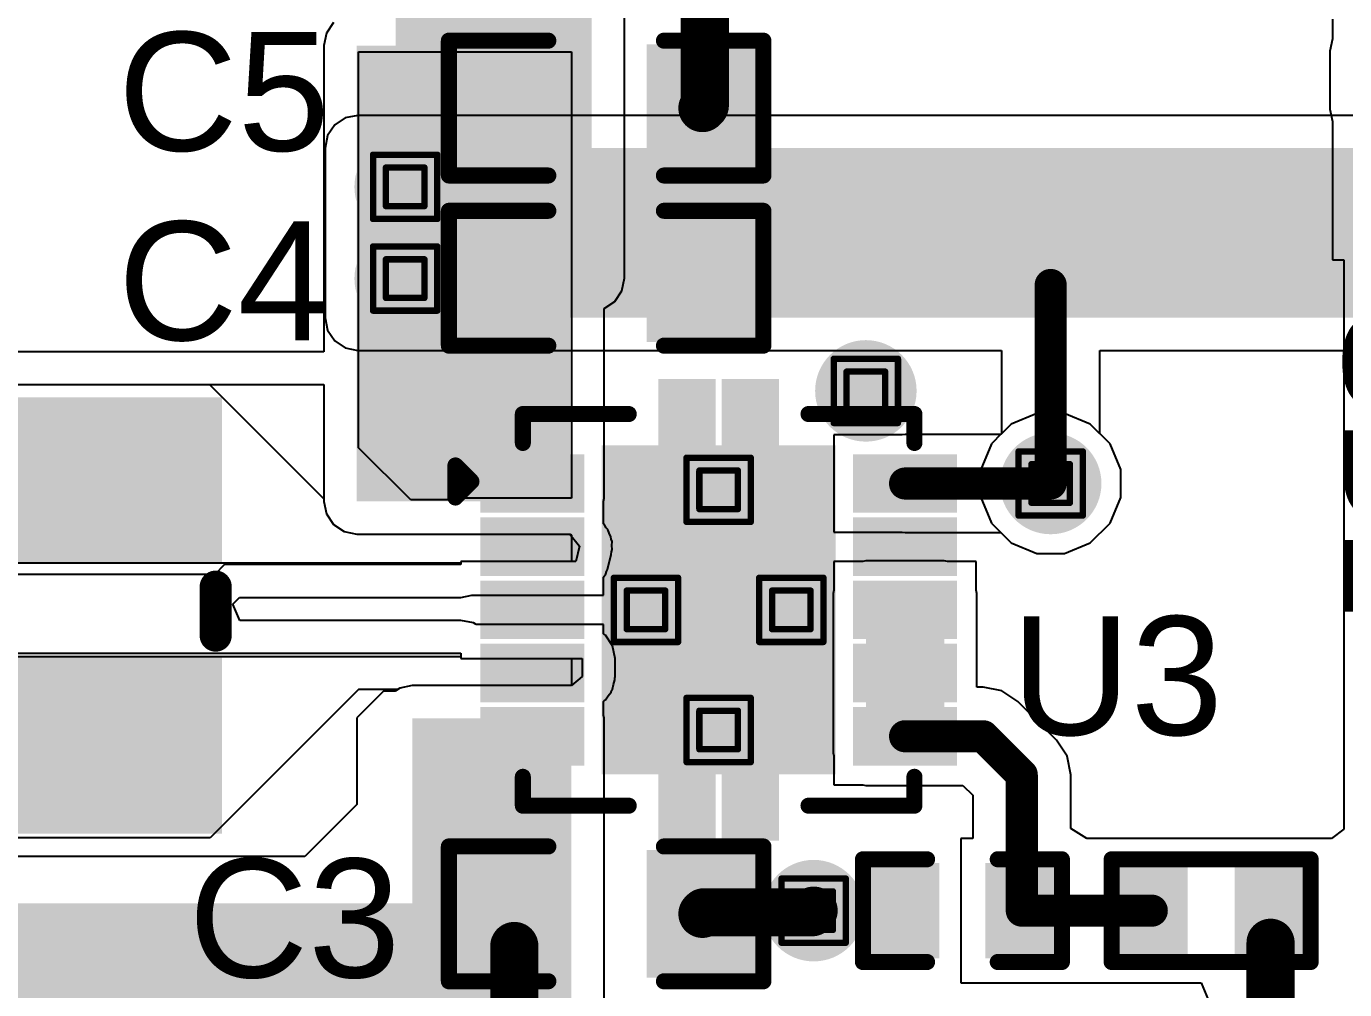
# Model space of a CAD drawing. Header units: inches. Extents: x -0.2 to 18.2, y -0.3 to 3.9.
# Drawn here: x 0.5999 to 1.0106, y 0.4778 to 0.7779 of the extents above; entities that cross this region are included whole.
import ezdxf

# ---------------------------------------------------------------- set-up
doc = ezdxf.new("R2010")
doc.units = ezdxf.units.IN
doc.header["$MEASUREMENT"] = 0
for name, color, linetype in [('Bottom Layer', 5, 'Continuous'), ('Bottom Solder', 6, 'Continuous'), ('Drill Drawing', 1, 'Continuous'), ('Multi-Layer', 9, 'Continuous'), ('Pad Holes', 156, 'Continuous'), ('Top Layer', 1, 'Continuous'), ('Top Overlay', 2, 'Continuous'), ('Top Paste', 8, 'Continuous'), ('Top Solder', 216, 'Continuous'), ('Via Holes', 16, 'Continuous')]:
    doc.layers.add(name, color=color, linetype=linetype)
doc.styles.add('Arial', font='', dxfattribs={"height": 0.2})
doc.styles.get('Arial').set_extended_font_data('Arial')

# ---------------------------------------------------------------- blocks, each defined once
blk = doc.blocks.new('10_VSON__3_3__28')
at = {"layer": 'Bottom Layer'}
h = blk.add_hatch(color=5, dxfattribs=at)
edge = h.paths.add_edge_path()
edge.add_arc((0, 0.0374), 0.00984, 0, 360)
h = blk.add_hatch(color=5, dxfattribs=at)
edge = h.paths.add_edge_path()
edge.add_arc((-0.02264, 0), 0.00984, 0, 360)
h = blk.add_hatch(color=5, dxfattribs=at)
edge = h.paths.add_edge_path()
edge.add_arc((0.02264, 0), 0.00984, 0, 360)
h = blk.add_hatch(color=5, dxfattribs=at)
edge = h.paths.add_edge_path()
edge.add_arc((0, -0.0374), 0.00984, 0, 360)
at = {"layer": 'Bottom Solder'}
h = blk.add_hatch(color=6, dxfattribs=at)
edge = h.paths.add_edge_path()
edge.add_arc((0, 0.0374), 0.01384, 0, 360)
h = blk.add_hatch(color=6, dxfattribs=at)
edge = h.paths.add_edge_path()
edge.add_arc((-0.02264, 0), 0.01384, 0, 360)
h = blk.add_hatch(color=6, dxfattribs=at)
edge = h.paths.add_edge_path()
edge.add_arc((0.02264, 0), 0.01384, 0, 360)
h = blk.add_hatch(color=6, dxfattribs=at)
edge = h.paths.add_edge_path()
edge.add_arc((0, -0.0374), 0.01384, 0, 360)
at = {"layer": 'Multi-Layer'}
h = blk.add_hatch(color=9, dxfattribs=at)
edge = h.paths.add_edge_path()
edge.add_arc((0, 0.0374), 0.00984, 0, 360)
h = blk.add_hatch(color=9, dxfattribs=at)
edge = h.paths.add_edge_path()
edge.add_arc((-0.02264, 0), 0.00984, 0, 360)
h = blk.add_hatch(color=9, dxfattribs=at)
edge = h.paths.add_edge_path()
edge.add_arc((0.02264, 0), 0.00984, 0, 360)
h = blk.add_hatch(color=9, dxfattribs=at)
edge = h.paths.add_edge_path()
edge.add_arc((0, -0.0374), 0.00984, 0, 360)
at = {"layer": 'Pad Holes'}
h = blk.add_hatch(color=7, dxfattribs=at)
edge = h.paths.add_edge_path()
edge.add_arc((0, 0.0374), 0.00591, 0, 360)
h = blk.add_hatch(color=7, dxfattribs=at)
edge = h.paths.add_edge_path()
edge.add_arc((-0.02264, 0), 0.00591, 0, 360)
h = blk.add_hatch(color=7, dxfattribs=at)
edge = h.paths.add_edge_path()
edge.add_arc((0.02264, 0), 0.00591, 0, 360)
h = blk.add_hatch(color=7, dxfattribs=at)
edge = h.paths.add_edge_path()
edge.add_arc((0, -0.0374), 0.00591, 0, 360)
at = {"layer": 'Top Layer'}
for points in [[(-0.01476, 0.04626), (-0.01476, 0.06791), (-0.00492, 0.06791), (-0.00492, 0.04626)], [(0.00492, 0.04626), (0.00492, 0.06791), (0.01476, 0.06791), (0.01476, 0.04626)], [(-0.03248, 0.04724), (0.03248, 0.04724), (0.03248, -0.04724), (-0.03248, -0.04724)], [(-0.07028, 0.04449), (-0.04587, 0.04449), (-0.04587, 0.03425), (-0.07028, 0.03425)], [(0.04587, 0.04449), (0.07028, 0.04449), (0.07028, 0.03425), (0.04587, 0.03425)], [(-0.07028, 0.0248), (-0.04587, 0.0248), (-0.04587, 0.01457), (-0.07028, 0.01457)], [(0.04587, 0.0248), (0.07028, 0.0248), (0.07028, 0.01457), (0.04587, 0.01457)], [(-0.07028, 0.00512), (-0.04587, 0.00512), (-0.04587, -0.00512), (-0.07028, -0.00512)], [(0.04587, 0.00512), (0.07028, 0.00512), (0.07028, -0.00512), (0.04587, -0.00512)], [(-0.07028, -0.01457), (-0.04587, -0.01457), (-0.04587, -0.0248), (-0.07028, -0.0248)], [(0.04587, -0.01457), (0.07028, -0.01457), (0.07028, -0.0248), (0.04587, -0.0248)], [(-0.07028, -0.03425), (-0.04587, -0.03425), (-0.04587, -0.04449), (-0.07028, -0.04449)], [(0.04587, -0.03425), (0.07028, -0.03425), (0.07028, -0.04449), (0.04587, -0.04449)], [(-0.00492, -0.04626), (-0.00492, -0.06791), (-0.01476, -0.06791), (-0.01476, -0.04626)], [(0.01476, -0.04626), (0.01476, -0.06791), (0.00492, -0.06791), (0.00492, -0.04626)]]:
    blk.add_hatch(color=1, dxfattribs=at).paths.add_polyline_path(points)
h = blk.add_hatch(color=1, dxfattribs=at)
edge = h.paths.add_edge_path()
edge.add_arc((0, 0.0374), 0.00984, 0, 360)
h = blk.add_hatch(color=1, dxfattribs=at)
edge = h.paths.add_edge_path()
edge.add_arc((-0.02264, 0), 0.00984, 0, 360)
h = blk.add_hatch(color=1, dxfattribs=at)
edge = h.paths.add_edge_path()
edge.add_arc((0.02264, 0), 0.00984, 0, 360)
h = blk.add_hatch(color=1, dxfattribs=at)
edge = h.paths.add_edge_path()
edge.add_arc((0, -0.0374), 0.00984, 0, 360)
at = {"layer": 'Top Paste'}
for points in [[(-0.01476, 0.04626), (-0.01476, 0.06791), (-0.00492, 0.06791), (-0.00492, 0.04626)], [(0.00492, 0.04626), (0.00492, 0.06791), (0.01476, 0.06791), (0.01476, 0.04626)], [(-0.03248, 0.04724), (0.03248, 0.04724), (0.03248, -0.04724), (-0.03248, -0.04724)], [(-0.07028, 0.04449), (-0.04587, 0.04449), (-0.04587, 0.03425), (-0.07028, 0.03425)], [(0.04587, 0.04449), (0.07028, 0.04449), (0.07028, 0.03425), (0.04587, 0.03425)], [(-0.07028, 0.0248), (-0.04587, 0.0248), (-0.04587, 0.01457), (-0.07028, 0.01457)], [(0.04587, 0.0248), (0.07028, 0.0248), (0.07028, 0.01457), (0.04587, 0.01457)], [(-0.07028, 0.00512), (-0.04587, 0.00512), (-0.04587, -0.00512), (-0.07028, -0.00512)], [(0.04587, 0.00512), (0.07028, 0.00512), (0.07028, -0.00512), (0.04587, -0.00512)], [(-0.07028, -0.01457), (-0.04587, -0.01457), (-0.04587, -0.0248), (-0.07028, -0.0248)], [(0.04587, -0.01457), (0.07028, -0.01457), (0.07028, -0.0248), (0.04587, -0.0248)], [(-0.07028, -0.03425), (-0.04587, -0.03425), (-0.04587, -0.04449), (-0.07028, -0.04449)], [(0.04587, -0.03425), (0.07028, -0.03425), (0.07028, -0.04449), (0.04587, -0.04449)], [(-0.00492, -0.04626), (-0.00492, -0.06791), (-0.01476, -0.06791), (-0.01476, -0.04626)], [(0.01476, -0.04626), (0.01476, -0.06791), (0.00492, -0.06791), (0.00492, -0.04626)]]:
    blk.add_hatch(color=8, dxfattribs=at).paths.add_polyline_path(points)
at = {"layer": 'Top Solder'}
for points in [[(-0.01876, 0.04226), (-0.01876, 0.07191), (-0.00092, 0.07191), (-0.00092, 0.04226)], [(0.00092, 0.04226), (0.00092, 0.07191), (0.01876, 0.07191), (0.01876, 0.04226)], [(-0.03648, 0.05124), (0.03648, 0.05124), (0.03648, -0.05124), (-0.03648, -0.05124)], [(-0.07428, 0.04849), (-0.04187, 0.04849), (-0.04187, 0.03025), (-0.07428, 0.03025)], [(0.04187, 0.04849), (0.07428, 0.04849), (0.07428, 0.03025), (0.04187, 0.03025)], [(-0.07428, 0.0288), (-0.04187, 0.0288), (-0.04187, 0.01057), (-0.07428, 0.01057)], [(0.04187, 0.0288), (0.07428, 0.0288), (0.07428, 0.01057), (0.04187, 0.01057)], [(-0.07428, 0.00912), (-0.04187, 0.00912), (-0.04187, -0.00912), (-0.07428, -0.00912)], [(0.04187, 0.00912), (0.07428, 0.00912), (0.07428, -0.00912), (0.04187, -0.00912)], [(-0.07428, -0.01057), (-0.04187, -0.01057), (-0.04187, -0.0288), (-0.07428, -0.0288)], [(0.04187, -0.01057), (0.07428, -0.01057), (0.07428, -0.0288), (0.04187, -0.0288)], [(-0.07428, -0.03025), (-0.04187, -0.03025), (-0.04187, -0.04849), (-0.07428, -0.04849)], [(0.04187, -0.03025), (0.07428, -0.03025), (0.07428, -0.04849), (0.04187, -0.04849)], [(-0.00092, -0.04226), (-0.00092, -0.07191), (-0.01876, -0.07191), (-0.01876, -0.04226)], [(0.01876, -0.04226), (0.01876, -0.07191), (0.00092, -0.07191), (0.00092, -0.04226)]]:
    blk.add_hatch(color=216, dxfattribs=at).paths.add_polyline_path(points)
h = blk.add_hatch(color=216, dxfattribs=at)
edge = h.paths.add_edge_path()
edge.add_arc((0, 0.0374), 0.01384, 0, 360)
h = blk.add_hatch(color=216, dxfattribs=at)
edge = h.paths.add_edge_path()
edge.add_arc((-0.02264, 0), 0.01384, 0, 360)
h = blk.add_hatch(color=216, dxfattribs=at)
edge = h.paths.add_edge_path()
edge.add_arc((0.02264, 0), 0.01384, 0, 360)
h = blk.add_hatch(color=216, dxfattribs=at)
edge = h.paths.add_edge_path()
edge.add_arc((0, -0.0374), 0.01384, 0, 360)
at = {"layer": 'Top Overlay', "const_width": 0.005}
for points in [[(-0.061, 0.061), (-0.028, 0.061)], [(-0.061, 0.052), (-0.061, 0.061)], [(0.028, 0.061), (0.061, 0.061)], [(0.061, 0.052), (0.061, 0.061)], [(-0.082, 0.045), (-0.077, 0.04)], [(-0.082, 0.035), (-0.082, 0.045)], [(-0.082, 0.035), (-0.077, 0.04)], [(-0.061, -0.061), (-0.061, -0.052)], [(0.061, -0.061), (0.061, -0.052)], [(-0.061, -0.061), (-0.028, -0.061)], [(0.028, -0.061), (0.061, -0.061)]]:
    blk.add_lwpolyline(points, dxfattribs=at)
at = {"layer": 'Top Overlay', "const_width": 0.0025}
for points in [[(-0.06225, 0.061, 1), (-0.05975, 0.061, 1)], [(-0.06225, 0.061, 1), (-0.05975, 0.061, 1)], [(-0.02925, 0.061, 1), (-0.02675, 0.061, 1)], [(0.02675, 0.061, 1), (0.02925, 0.061, 1)], [(0.05975, 0.061, 1), (0.06225, 0.061, 1)], [(0.05975, 0.061, 1), (0.06225, 0.061, 1)], [(-0.06225, 0.052, 1), (-0.05975, 0.052, 1)], [(0.05975, 0.052, 1), (0.06225, 0.052, 1)], [(-0.08325, 0.045, 1), (-0.08075, 0.045, 1)], [(-0.08325, 0.045, 1), (-0.08075, 0.045, 1)], [(-0.07825, 0.04, 1), (-0.07575, 0.04, 1)], [(-0.07825, 0.04, 1), (-0.07575, 0.04, 1)], [(-0.08325, 0.035, 1), (-0.08075, 0.035, 1)], [(-0.08325, 0.035, 1), (-0.08075, 0.035, 1)], [(-0.06225, -0.052, 1), (-0.05975, -0.052, 1)], [(0.05975, -0.052, 1), (0.06225, -0.052, 1)], [(-0.06225, -0.061, 1), (-0.05975, -0.061, 1)], [(-0.06225, -0.061, 1), (-0.05975, -0.061, 1)], [(-0.02925, -0.061, 1), (-0.02675, -0.061, 1)], [(0.02675, -0.061, 1), (0.02925, -0.061, 1)], [(0.05975, -0.061, 1), (0.06225, -0.061, 1)], [(0.05975, -0.061, 1), (0.06225, -0.061, 1)]]:
    blk.add_lwpolyline(points, format="xyb", close=True, dxfattribs=at)
blk = doc.blocks.new('R___0402_36')
at = {"layer": 'Top Layer'}
for points in [[(-0.0275, -0.0125), (-0.0275, 0.0125), (-0.0095, 0.0125), (-0.0095, -0.0125)], [(0.0095, -0.0125), (0.0095, 0.0125), (0.0275, 0.0125), (0.0275, -0.0125)]]:
    blk.add_hatch(color=1, dxfattribs=at).paths.add_polyline_path(points)
at = {"layer": 'Top Paste'}
for points in [[(-0.0275, -0.0125), (-0.0275, 0.0125), (-0.0095, 0.0125), (-0.0095, -0.0125)], [(0.0095, -0.0125), (0.0095, 0.0125), (0.0275, 0.0125), (0.0275, -0.0125)]]:
    blk.add_hatch(color=8, dxfattribs=at).paths.add_polyline_path(points)
at = {"layer": 'Top Solder'}
for points in [[(-0.02967, -0.01467), (-0.02967, 0.01467), (-0.00733, 0.01467), (-0.00733, -0.01467)], [(0.00733, -0.01467), (0.00733, 0.01467), (0.02967, 0.01467), (0.02967, -0.01467)]]:
    blk.add_hatch(color=216, dxfattribs=at).paths.add_polyline_path(points)
at = {"layer": 'Top Overlay'}
for points, const_width in [([(-0.031, 0.016), (0.031, 0.016)], 0.005), ([(-0.031, -0.016), (-0.031, 0.016)], 0.005), ([(0.031, -0.016), (0.031, 0.016)], 0.005), ([(-0.031, -0.016), (0.031, -0.016)], 0.005), ([(-0.032, -0.017), (0.032, -0.017)], 0.000127)]:
    blk.add_lwpolyline(points, dxfattribs=dict(at, const_width=const_width))
for points, const_width in [([(-0.03225, 0.016, 1), (-0.02975, 0.016, 1)], 0.0025), ([(-0.03225, 0.016, 1), (-0.02975, 0.016, 1)], 0.0025), ([(0.02975, 0.016, 1), (0.03225, 0.016, 1)], 0.0025), ([(0.02975, 0.016, 1), (0.03225, 0.016, 1)], 0.0025), ([(-0.03225, -0.016, 1), (-0.02975, -0.016, 1)], 0.0025), ([(-0.03225, -0.016, 1), (-0.02975, -0.016, 1)], 0.0025), ([(0.02975, -0.016, 1), (0.03225, -0.016, 1)], 0.0025), ([(0.02975, -0.016, 1), (0.03225, -0.016, 1)], 0.0025), ([(-0.03203, -0.017, 1), (-0.03197, -0.017, 1)], 0.0000635), ([(0.03197, -0.017, 1), (0.03203, -0.017, 1)], 0.0000635)]:
    blk.add_lwpolyline(points, format="xyb", close=True, dxfattribs=dict(at, const_width=const_width))
blk = doc.blocks.new('NR3015T2R2M_48')
at = {"layer": 'Top Layer'}
for points in [[(-0.06693, 0.05906), (-0.01575, 0.05906), (-0.01575, -0.05906), (-0.06693, -0.05906)], [(0.01772, 0.05906), (0.06496, 0.05906), (0.06496, -0.05906), (0.01772, -0.05906)]]:
    blk.add_hatch(color=1, dxfattribs=at).paths.add_polyline_path(points)
at = {"layer": 'Top Paste'}
for points in [[(-0.06693, 0.05906), (-0.01575, 0.05906), (-0.01575, -0.05906), (-0.06693, -0.05906)], [(0.01772, 0.05906), (0.06496, 0.05906), (0.06496, -0.05906), (0.01772, -0.05906)]]:
    blk.add_hatch(color=8, dxfattribs=at).paths.add_polyline_path(points)
at = {"layer": 'Top Solder'}
for points in [[(-0.06893, 0.06105), (-0.01375, 0.06105), (-0.01375, -0.06105), (-0.06893, -0.06105)], [(0.01572, 0.06105), (0.06696, 0.06105), (0.06696, -0.06105), (0.01572, -0.06105)]]:
    blk.add_hatch(color=216, dxfattribs=at).paths.add_polyline_path(points)
at = {"layer": 'Top Overlay', "const_width": 0.01}
for points in [[(-0.00665, 0.05906), (0.00861, 0.05906)], [(-0.00724, -0.05906), (0.00802, -0.05906)]]:
    blk.add_lwpolyline(points, dxfattribs=at)
at = {"layer": 'Top Overlay', "const_width": 0.005}
for points in [[(-0.00915, 0.05906, 1), (-0.00415, 0.05906, 1)], [(0.00611, 0.05906, 1), (0.01111, 0.05906, 1)], [(-0.00974, -0.05906, 1), (-0.00474, -0.05906, 1)], [(0.00553, -0.05906, 1), (0.01052, -0.05906, 1)]]:
    blk.add_lwpolyline(points, format="xyb", close=True, dxfattribs=at)
blk = doc.blocks.new('C___0402_52')
at = {"layer": 'Top Layer'}
for points in [[(-0.0275, -0.0125), (-0.0275, 0.0125), (-0.0095, 0.0125), (-0.0095, -0.0125)], [(0.0095, -0.0125), (0.0095, 0.0125), (0.0275, 0.0125), (0.0275, -0.0125)]]:
    blk.add_hatch(color=1, dxfattribs=at).paths.add_polyline_path(points)
at = {"layer": 'Top Paste'}
for points in [[(-0.0275, -0.0125), (-0.0275, 0.0125), (-0.0095, 0.0125), (-0.0095, -0.0125)], [(0.0095, -0.0125), (0.0095, 0.0125), (0.0275, 0.0125), (0.0275, -0.0125)]]:
    blk.add_hatch(color=8, dxfattribs=at).paths.add_polyline_path(points)
at = {"layer": 'Top Solder'}
for points in [[(-0.02986, -0.01486), (-0.02986, 0.01486), (-0.00714, 0.01486), (-0.00714, -0.01486)], [(0.00714, -0.01486), (0.00714, 0.01486), (0.02986, 0.01486), (0.02986, -0.01486)]]:
    blk.add_hatch(color=216, dxfattribs=at).paths.add_polyline_path(points)
at = {"layer": 'Top Overlay', "const_width": 0.005}
for points in [[(-0.031, -0.016), (-0.031, 0.016)], [(-0.031, 0.016), (-0.011, 0.016)], [(0.011, 0.016), (0.031, 0.016)], [(0.031, -0.016), (0.031, 0.016)], [(-0.031, -0.016), (-0.011, -0.016)], [(0.011, -0.016), (0.031, -0.016)]]:
    blk.add_lwpolyline(points, dxfattribs=at)
at = {"layer": 'Top Overlay', "const_width": 0.0025}
for points in [[(-0.03225, 0.016, 1), (-0.02975, 0.016, 1)], [(-0.03225, 0.016, 1), (-0.02975, 0.016, 1)], [(-0.01225, 0.016, 1), (-0.00975, 0.016, 1)], [(0.00975, 0.016, 1), (0.01225, 0.016, 1)], [(0.02975, 0.016, 1), (0.03225, 0.016, 1)], [(0.02975, 0.016, 1), (0.03225, 0.016, 1)], [(-0.03225, -0.016, 1), (-0.02975, -0.016, 1)], [(-0.03225, -0.016, 1), (-0.02975, -0.016, 1)], [(-0.01225, -0.016, 1), (-0.00975, -0.016, 1)], [(0.00975, -0.016, 1), (0.01225, -0.016, 1)], [(0.02975, -0.016, 1), (0.03225, -0.016, 1)], [(0.02975, -0.016, 1), (0.03225, -0.016, 1)]]:
    blk.add_lwpolyline(points, format="xyb", close=True, dxfattribs=at)
blk = doc.blocks.new('C___0603_53')
at = {"layer": 'Top Layer'}
for points in [[(-0.015, 0.0175), (-0.015, -0.0175), (-0.045, -0.0175), (-0.045, 0.0175)], [(0.045, 0.0175), (0.045, -0.0175), (0.015, -0.0175), (0.015, 0.0175)]]:
    blk.add_hatch(color=1, dxfattribs=at).paths.add_polyline_path(points)
at = {"layer": 'Top Paste'}
for points in [[(-0.015, 0.0175), (-0.015, -0.0175), (-0.045, -0.0175), (-0.045, 0.0175)], [(0.045, 0.0175), (0.045, -0.0175), (0.015, -0.0175), (0.015, 0.0175)]]:
    blk.add_hatch(color=8, dxfattribs=at).paths.add_polyline_path(points)
at = {"layer": 'Top Solder'}
for points in [[(-0.01264, 0.01986), (-0.01264, -0.01986), (-0.04736, -0.01986), (-0.04736, 0.01986)], [(0.04736, 0.01986), (0.04736, -0.01986), (0.01264, -0.01986), (0.01264, 0.01986)]]:
    blk.add_hatch(color=216, dxfattribs=at).paths.add_polyline_path(points)
at = {"layer": 'Top Overlay', "const_width": 0.005}
for points in [[(-0.018, 0.021), (-0.049, 0.021)], [(-0.049, 0.021), (-0.049, -0.021)], [(0.049, 0.021), (0.018, 0.021)], [(0.049, 0.021), (0.049, -0.021)], [(-0.018, -0.021), (-0.049, -0.021)], [(0.049, -0.021), (0.018, -0.021)]]:
    blk.add_lwpolyline(points, dxfattribs=at)
at = {"layer": 'Top Overlay', "const_width": 0.0025}
for points in [[(-0.05025, 0.021, 1), (-0.04775, 0.021, 1)], [(-0.05025, 0.021, 1), (-0.04775, 0.021, 1)], [(-0.01925, 0.021, 1), (-0.01675, 0.021, 1)], [(0.01675, 0.021, 1), (0.01925, 0.021, 1)], [(0.04775, 0.021, 1), (0.05025, 0.021, 1)], [(0.04775, 0.021, 1), (0.05025, 0.021, 1)], [(-0.05025, -0.021, 1), (-0.04775, -0.021, 1)], [(-0.05025, -0.021, 1), (-0.04775, -0.021, 1)], [(-0.01925, -0.021, 1), (-0.01675, -0.021, 1)], [(0.01675, -0.021, 1), (0.01925, -0.021, 1)], [(0.04775, -0.021, 1), (0.05025, -0.021, 1)], [(0.04775, -0.021, 1), (0.05025, -0.021, 1)]]:
    blk.add_lwpolyline(points, format="xyb", close=True, dxfattribs=at)
blk = doc.blocks.new('C___0603_54')
at = {"layer": 'Top Layer'}
for points in [[(-0.015, 0.0175), (-0.015, -0.0175), (-0.045, -0.0175), (-0.045, 0.0175)], [(0.045, 0.0175), (0.045, -0.0175), (0.015, -0.0175), (0.015, 0.0175)]]:
    blk.add_hatch(color=1, dxfattribs=at).paths.add_polyline_path(points)
at = {"layer": 'Top Paste'}
for points in [[(-0.015, 0.0175), (-0.015, -0.0175), (-0.045, -0.0175), (-0.045, 0.0175)], [(0.045, 0.0175), (0.045, -0.0175), (0.015, -0.0175), (0.015, 0.0175)]]:
    blk.add_hatch(color=8, dxfattribs=at).paths.add_polyline_path(points)
at = {"layer": 'Top Solder'}
for points in [[(-0.01264, 0.01986), (-0.01264, -0.01986), (-0.04736, -0.01986), (-0.04736, 0.01986)], [(0.04736, 0.01986), (0.04736, -0.01986), (0.01264, -0.01986), (0.01264, 0.01986)]]:
    blk.add_hatch(color=216, dxfattribs=at).paths.add_polyline_path(points)
at = {"layer": 'Top Overlay', "const_width": 0.005}
for points in [[(-0.018, 0.021), (-0.049, 0.021)], [(-0.049, 0.021), (-0.049, -0.021)], [(0.049, 0.021), (0.018, 0.021)], [(0.049, 0.021), (0.049, -0.021)], [(-0.018, -0.021), (-0.049, -0.021)], [(0.049, -0.021), (0.018, -0.021)]]:
    blk.add_lwpolyline(points, dxfattribs=at)
at = {"layer": 'Top Overlay', "const_width": 0.0025}
for points in [[(-0.05025, 0.021, 1), (-0.04775, 0.021, 1)], [(-0.05025, 0.021, 1), (-0.04775, 0.021, 1)], [(-0.01925, 0.021, 1), (-0.01675, 0.021, 1)], [(0.01675, 0.021, 1), (0.01925, 0.021, 1)], [(0.04775, 0.021, 1), (0.05025, 0.021, 1)], [(0.04775, 0.021, 1), (0.05025, 0.021, 1)], [(-0.05025, -0.021, 1), (-0.04775, -0.021, 1)], [(-0.05025, -0.021, 1), (-0.04775, -0.021, 1)], [(-0.01925, -0.021, 1), (-0.01675, -0.021, 1)], [(0.01675, -0.021, 1), (0.01925, -0.021, 1)], [(0.04775, -0.021, 1), (0.05025, -0.021, 1)], [(0.04775, -0.021, 1), (0.05025, -0.021, 1)]]:
    blk.add_lwpolyline(points, format="xyb", close=True, dxfattribs=at)
blk = doc.blocks.new('C___0603_55')
at = {"layer": 'Top Layer'}
for points in [[(-0.015, 0.0175), (-0.015, -0.0175), (-0.045, -0.0175), (-0.045, 0.0175)], [(0.045, 0.0175), (0.045, -0.0175), (0.015, -0.0175), (0.015, 0.0175)]]:
    blk.add_hatch(color=1, dxfattribs=at).paths.add_polyline_path(points)
at = {"layer": 'Top Paste'}
for points in [[(-0.015, 0.0175), (-0.015, -0.0175), (-0.045, -0.0175), (-0.045, 0.0175)], [(0.045, 0.0175), (0.045, -0.0175), (0.015, -0.0175), (0.015, 0.0175)]]:
    blk.add_hatch(color=8, dxfattribs=at).paths.add_polyline_path(points)
at = {"layer": 'Top Solder'}
for points in [[(-0.01264, 0.01986), (-0.01264, -0.01986), (-0.04736, -0.01986), (-0.04736, 0.01986)], [(0.04736, 0.01986), (0.04736, -0.01986), (0.01264, -0.01986), (0.01264, 0.01986)]]:
    blk.add_hatch(color=216, dxfattribs=at).paths.add_polyline_path(points)
at = {"layer": 'Top Overlay', "const_width": 0.005}
for points in [[(-0.018, 0.021), (-0.049, 0.021)], [(-0.049, 0.021), (-0.049, -0.021)], [(0.049, 0.021), (0.018, 0.021)], [(0.049, 0.021), (0.049, -0.021)], [(-0.018, -0.021), (-0.049, -0.021)], [(0.049, -0.021), (0.018, -0.021)]]:
    blk.add_lwpolyline(points, dxfattribs=at)
at = {"layer": 'Top Overlay', "const_width": 0.0025}
for points in [[(-0.05025, 0.021, 1), (-0.04775, 0.021, 1)], [(-0.05025, 0.021, 1), (-0.04775, 0.021, 1)], [(-0.01925, 0.021, 1), (-0.01675, 0.021, 1)], [(0.01675, 0.021, 1), (0.01925, 0.021, 1)], [(0.04775, 0.021, 1), (0.05025, 0.021, 1)], [(0.04775, 0.021, 1), (0.05025, 0.021, 1)], [(-0.05025, -0.021, 1), (-0.04775, -0.021, 1)], [(-0.05025, -0.021, 1), (-0.04775, -0.021, 1)], [(-0.01925, -0.021, 1), (-0.01675, -0.021, 1)], [(0.01675, -0.021, 1), (0.01925, -0.021, 1)], [(0.04775, -0.021, 1), (0.05025, -0.021, 1)], [(0.04775, -0.021, 1), (0.05025, -0.021, 1)]]:
    blk.add_lwpolyline(points, format="xyb", close=True, dxfattribs=at)

msp = doc.modelspace()

# ---------------------------------------------------------------- hatches: boundary and pattern name
at = {"layer": 'Bottom Layer'}
msp.add_hatch(color=5, dxfattribs=at).paths.add_polyline_path([(0.70316, 0.68709), (1.821, 0.68709), (1.821, 0.73994), (0.70316, 0.73994)])
h = msp.add_hatch(color=5, dxfattribs=at)
edge = h.paths.add_edge_path()
edge.add_arc((0.71791, 0.72787), 0.01181, 0, 360)
h = msp.add_hatch(color=5, dxfattribs=at)
edge = h.paths.add_edge_path()
edge.add_arc((0.71791, 0.6993), 0.01181, 0, 360)
h = msp.add_hatch(color=5, dxfattribs=at)
edge = h.paths.add_edge_path()
edge.add_arc((0.86144, 0.66431), 0.01181, 0, 360)
h = msp.add_hatch(color=5, dxfattribs=at)
edge = h.paths.add_edge_path()
edge.add_arc((0.91902, 0.63546), 0.01181, 0, 360)
h = msp.add_hatch(color=5, dxfattribs=at)
edge = h.paths.add_edge_path()
edge.add_arc((0.84517, 0.5024), 0.01181, 0, 360)
at = {"layer": 'Bottom Solder'}
h = msp.add_hatch(color=6, dxfattribs=at)
edge = h.paths.add_edge_path()
edge.add_arc((0.71791, 0.72787), 0.01581, 0, 360)
h = msp.add_hatch(color=6, dxfattribs=at)
edge = h.paths.add_edge_path()
edge.add_arc((0.71791, 0.6993), 0.01581, 0, 360)
h = msp.add_hatch(color=6, dxfattribs=at)
edge = h.paths.add_edge_path()
edge.add_arc((0.86144, 0.66431), 0.01581, 0, 360)
h = msp.add_hatch(color=6, dxfattribs=at)
edge = h.paths.add_edge_path()
edge.add_arc((0.91902, 0.63546), 0.01581, 0, 360)
h = msp.add_hatch(color=6, dxfattribs=at)
edge = h.paths.add_edge_path()
edge.add_arc((0.84517, 0.5024), 0.01581, 0, 360)
at = {"layer": 'Top Layer'}
for points in [[(0.776, 1.08188), (0.715, 1.08188), (0.715, 0.69941), (0.776, 0.69941)], [(0.70282, 0.62988), (0.76929, 0.62988), (0.76929, 0.77188), (0.70282, 0.77188)], [(0.86144, 0.5516), (0.88585, 0.5516), (0.88585, 0.6012), (0.86144, 0.6012)], [(0.72013, 0.4804), (0.76971, 0.4804), (0.76971, 0.56232), (0.72013, 0.56232)], [(0.332, 0.44389), (0.76971, 0.44389), (0.76971, 0.50471), (0.332, 0.50471)]]:
    msp.add_hatch(color=1, dxfattribs=at).paths.add_polyline_path(points)
h = msp.add_hatch(color=1, dxfattribs=at)
edge = h.paths.add_edge_path()
edge.add_arc((0.71791, 0.72787), 0.01181, 0, 360)
h = msp.add_hatch(color=1, dxfattribs=at)
edge = h.paths.add_edge_path()
edge.add_arc((0.71791, 0.6993), 0.01181, 0, 360)
h = msp.add_hatch(color=1, dxfattribs=at)
edge = h.paths.add_edge_path()
edge.add_arc((0.86144, 0.66431), 0.01181, 0, 360)
h = msp.add_hatch(color=1, dxfattribs=at)
edge = h.paths.add_edge_path()
edge.add_arc((0.91902, 0.63546), 0.01181, 0, 360)
h = msp.add_hatch(color=1, dxfattribs=at)
edge = h.paths.add_edge_path()
edge.add_arc((0.84517, 0.5024), 0.01181, 0, 360)
at = {"layer": 'Top Solder'}
h = msp.add_hatch(color=216, dxfattribs=at)
edge = h.paths.add_edge_path()
edge.add_arc((0.71791, 0.72787), 0.01581, 0, 360)
h = msp.add_hatch(color=216, dxfattribs=at)
edge = h.paths.add_edge_path()
edge.add_arc((0.71791, 0.6993), 0.01581, 0, 360)
h = msp.add_hatch(color=216, dxfattribs=at)
edge = h.paths.add_edge_path()
edge.add_arc((0.86144, 0.66431), 0.01581, 0, 360)
h = msp.add_hatch(color=216, dxfattribs=at)
edge = h.paths.add_edge_path()
edge.add_arc((0.91902, 0.63546), 0.01581, 0, 360)
h = msp.add_hatch(color=216, dxfattribs=at)
edge = h.paths.add_edge_path()
edge.add_arc((0.84517, 0.5024), 0.01581, 0, 360)
at = {"layer": 'Via Holes'}
h = msp.add_hatch(color=7, dxfattribs=at)
edge = h.paths.add_edge_path()
edge.add_arc((0.71791, 0.72787), 0.00591, 0, 360)
h = msp.add_hatch(color=7, dxfattribs=at)
edge = h.paths.add_edge_path()
edge.add_arc((0.71791, 0.6993), 0.00591, 0, 360)
h = msp.add_hatch(color=7, dxfattribs=at)
edge = h.paths.add_edge_path()
edge.add_arc((0.86144, 0.66431), 0.00591, 0, 360)
h = msp.add_hatch(color=7, dxfattribs=at)
edge = h.paths.add_edge_path()
edge.add_arc((0.91902, 0.63546), 0.00591, 0, 360)
h = msp.add_hatch(color=7, dxfattribs=at)
edge = h.paths.add_edge_path()
edge.add_arc((0.84517, 0.5024), 0.00591, 0, 360)

# ---------------------------------------------------------------- linework, layer by layer
at = {"layer": 'Bottom Layer'}
for p, q in [((0.69926, 0.74936), (0.69595, 0.74715)), ((0.70316, 0.75014), (0.69926, 0.74936)), ((1.821, 0.75014), (0.70316, 0.75014)), ((0.69374, 0.74384), (0.69297, 0.73994)), ((0.69595, 0.74715), (0.69374, 0.74384)), ((0.69297, 0.73994), (0.69297, 0.68709)), ((0.69297, 0.68709), (0.69374, 0.68318)), ((0.69374, 0.68318), (0.69595, 0.67988)), ((0.69595, 0.67988), (0.69926, 0.67767)), ((0.69926, 0.67767), (0.70316, 0.67689)), ((0.70316, 0.67689), (0.90373, 0.67689)), ((0.90373, 0.67689), (0.90373, 0.65101)), ((0.93431, 0.65101), (0.93431, 0.67689)), ((0.93431, 0.67689), (1.7298, 0.67689)), ((0.90373, 0.65101), (0.90053, 0.64781)), ((0.93751, 0.64781), (0.93431, 0.65101)), ((0.90053, 0.64781), (0.89721, 0.63979)), ((0.94083, 0.63979), (0.93751, 0.64781)), ((0.89721, 0.63979), (0.89721, 0.63112)), ((0.94083, 0.63112), (0.94083, 0.63979)), ((0.89721, 0.63112), (0.90053, 0.6231)), ((0.93751, 0.6231), (0.94083, 0.63112)), ((0.90053, 0.6231), (0.90666, 0.61697)), ((0.93137, 0.61697), (0.93751, 0.6231)), ((0.90666, 0.61697), (0.91468, 0.61365)), ((0.92336, 0.61365), (0.93137, 0.61697)), ((0.91468, 0.61365), (0.92336, 0.61365))]:
    msp.add_line(p, q, dxfattribs=at)
at = {"layer": 'Bottom Layer', "const_width": 0.01}
msp.add_lwpolyline([(0.91902, 0.63546), (0.91902, 0.6973)], dxfattribs=at)
at = {"layer": 'Bottom Layer', "const_width": 0.005}
for points in [[(0.91652, 0.6973, 1), (0.92152, 0.6973, 1)], [(0.91652, 0.63546, 1), (0.92152, 0.63546, 1)]]:
    msp.add_lwpolyline(points, format="xyb", close=True, dxfattribs=at)
at = {"layer": 'Drill Drawing', "const_width": 0.002}
for points in [[(0.70791, 0.73787), (0.72791, 0.73787)], [(0.70791, 0.71787), (0.70791, 0.73787)], [(0.72791, 0.71787), (0.72791, 0.73787)], [(0.71191, 0.73387), (0.72391, 0.73387)], [(0.71191, 0.72187), (0.71191, 0.73387)], [(0.72391, 0.72187), (0.72391, 0.73387)], [(0.71191, 0.72187), (0.72391, 0.72187)], [(0.70791, 0.71787), (0.72791, 0.71787)], [(0.70791, 0.7093), (0.72791, 0.7093)], [(0.70791, 0.6893), (0.70791, 0.7093)], [(0.72791, 0.6893), (0.72791, 0.7093)], [(0.71191, 0.7053), (0.72391, 0.7053)], [(0.71191, 0.6933), (0.71191, 0.7053)], [(0.72391, 0.6933), (0.72391, 0.7053)], [(0.71191, 0.6933), (0.72391, 0.6933)], [(0.70791, 0.6893), (0.72791, 0.6893)], [(0.85144, 0.67431), (0.87144, 0.67431)], [(0.85144, 0.65431), (0.85144, 0.67431)], [(0.87144, 0.65431), (0.87144, 0.67431)], [(0.85544, 0.67031), (0.86744, 0.67031)], [(0.85544, 0.65831), (0.85544, 0.67031)], [(0.86744, 0.65831), (0.86744, 0.67031)], [(0.85544, 0.65831), (0.86744, 0.65831)], [(0.85144, 0.65431), (0.87144, 0.65431)], [(0.90902, 0.64546), (0.92902, 0.64546)], [(0.90902, 0.62546), (0.90902, 0.64546)], [(0.92902, 0.62546), (0.92902, 0.64546)], [(0.80557, 0.64349), (0.82557, 0.64349)], [(0.80557, 0.62349), (0.80557, 0.64349)], [(0.82557, 0.62349), (0.82557, 0.64349)], [(0.91302, 0.64146), (0.92502, 0.64146)], [(0.91302, 0.62946), (0.91302, 0.64146)], [(0.92502, 0.62946), (0.92502, 0.64146)], [(0.80957, 0.63949), (0.82157, 0.63949)], [(0.80957, 0.62749), (0.80957, 0.63949)], [(0.82157, 0.62749), (0.82157, 0.63949)], [(0.80957, 0.62749), (0.82157, 0.62749)], [(0.91302, 0.62946), (0.92502, 0.62946)], [(0.80557, 0.62349), (0.82557, 0.62349)], [(0.90902, 0.62546), (0.92902, 0.62546)], [(0.78294, 0.60609), (0.80294, 0.60609)], [(0.78294, 0.58609), (0.78294, 0.60609)], [(0.80294, 0.58609), (0.80294, 0.60609)], [(0.82821, 0.60609), (0.84821, 0.60609)], [(0.82821, 0.58609), (0.82821, 0.60609)], [(0.84821, 0.58609), (0.84821, 0.60609)], [(0.78694, 0.60209), (0.79894, 0.60209)], [(0.78694, 0.59009), (0.78694, 0.60209)], [(0.79894, 0.59009), (0.79894, 0.60209)], [(0.83221, 0.60209), (0.84421, 0.60209)], [(0.83221, 0.59009), (0.83221, 0.60209)], [(0.84421, 0.59009), (0.84421, 0.60209)], [(0.78694, 0.59009), (0.79894, 0.59009)], [(0.83221, 0.59009), (0.84421, 0.59009)], [(0.78294, 0.58609), (0.80294, 0.58609)], [(0.82821, 0.58609), (0.84821, 0.58609)], [(0.80557, 0.56868), (0.82557, 0.56868)], [(0.80557, 0.54868), (0.80557, 0.56868)], [(0.82557, 0.54868), (0.82557, 0.56868)], [(0.80957, 0.56468), (0.82157, 0.56468)], [(0.80957, 0.55268), (0.80957, 0.56468)], [(0.82157, 0.55268), (0.82157, 0.56468)], [(0.80957, 0.55268), (0.82157, 0.55268)], [(0.80557, 0.54868), (0.82557, 0.54868)], [(0.83517, 0.5124), (0.85517, 0.5124)], [(0.83517, 0.4924), (0.83517, 0.5124)], [(0.85517, 0.4924), (0.85517, 0.5124)], [(0.83917, 0.5084), (0.85117, 0.5084)], [(0.83917, 0.4964), (0.83917, 0.5084)], [(0.85117, 0.4964), (0.85117, 0.5084)], [(0.83917, 0.4964), (0.85117, 0.4964)], [(0.83517, 0.4924), (0.85517, 0.4924)]]:
    msp.add_lwpolyline(points, dxfattribs=at)
at = {"layer": 'Drill Drawing', "const_width": 0.001}
for points in [[(0.70741, 0.73787, 1), (0.70841, 0.73787, 1)], [(0.70741, 0.73787, 1), (0.70841, 0.73787, 1)], [(0.72741, 0.73787, 1), (0.72841, 0.73787, 1)], [(0.72741, 0.73787, 1), (0.72841, 0.73787, 1)], [(0.71141, 0.73387, 1), (0.71241, 0.73387, 1)], [(0.71141, 0.73387, 1), (0.71241, 0.73387, 1)], [(0.72341, 0.73387, 1), (0.72441, 0.73387, 1)], [(0.72341, 0.73387, 1), (0.72441, 0.73387, 1)], [(0.71141, 0.72187, 1), (0.71241, 0.72187, 1)], [(0.71141, 0.72187, 1), (0.71241, 0.72187, 1)], [(0.72341, 0.72187, 1), (0.72441, 0.72187, 1)], [(0.72341, 0.72187, 1), (0.72441, 0.72187, 1)], [(0.70741, 0.71787, 1), (0.70841, 0.71787, 1)], [(0.70741, 0.71787, 1), (0.70841, 0.71787, 1)], [(0.72741, 0.71787, 1), (0.72841, 0.71787, 1)], [(0.72741, 0.71787, 1), (0.72841, 0.71787, 1)], [(0.70741, 0.7093, 1), (0.70841, 0.7093, 1)], [(0.70741, 0.7093, 1), (0.70841, 0.7093, 1)], [(0.72741, 0.7093, 1), (0.72841, 0.7093, 1)], [(0.72741, 0.7093, 1), (0.72841, 0.7093, 1)], [(0.71141, 0.7053, 1), (0.71241, 0.7053, 1)], [(0.71141, 0.7053, 1), (0.71241, 0.7053, 1)], [(0.72341, 0.7053, 1), (0.72441, 0.7053, 1)], [(0.72341, 0.7053, 1), (0.72441, 0.7053, 1)], [(0.71141, 0.6933, 1), (0.71241, 0.6933, 1)], [(0.71141, 0.6933, 1), (0.71241, 0.6933, 1)], [(0.72341, 0.6933, 1), (0.72441, 0.6933, 1)], [(0.72341, 0.6933, 1), (0.72441, 0.6933, 1)], [(0.70741, 0.6893, 1), (0.70841, 0.6893, 1)], [(0.70741, 0.6893, 1), (0.70841, 0.6893, 1)], [(0.72741, 0.6893, 1), (0.72841, 0.6893, 1)], [(0.72741, 0.6893, 1), (0.72841, 0.6893, 1)], [(0.85094, 0.67431, 1), (0.85194, 0.67431, 1)], [(0.85094, 0.67431, 1), (0.85194, 0.67431, 1)], [(0.87094, 0.67431, 1), (0.87194, 0.67431, 1)], [(0.87094, 0.67431, 1), (0.87194, 0.67431, 1)], [(0.85494, 0.67031, 1), (0.85594, 0.67031, 1)], [(0.85494, 0.67031, 1), (0.85594, 0.67031, 1)], [(0.86694, 0.67031, 1), (0.86794, 0.67031, 1)], [(0.86694, 0.67031, 1), (0.86794, 0.67031, 1)], [(0.85494, 0.65831, 1), (0.85594, 0.65831, 1)], [(0.85494, 0.65831, 1), (0.85594, 0.65831, 1)], [(0.86694, 0.65831, 1), (0.86794, 0.65831, 1)], [(0.86694, 0.65831, 1), (0.86794, 0.65831, 1)], [(0.85094, 0.65431, 1), (0.85194, 0.65431, 1)], [(0.85094, 0.65431, 1), (0.85194, 0.65431, 1)], [(0.87094, 0.65431, 1), (0.87194, 0.65431, 1)], [(0.87094, 0.65431, 1), (0.87194, 0.65431, 1)], [(0.90852, 0.64546, 1), (0.90952, 0.64546, 1)], [(0.90852, 0.64546, 1), (0.90952, 0.64546, 1)], [(0.92852, 0.64546, 1), (0.92952, 0.64546, 1)], [(0.92852, 0.64546, 1), (0.92952, 0.64546, 1)], [(0.80507, 0.64349, 1), (0.80607, 0.64349, 1)], [(0.80507, 0.64349, 1), (0.80607, 0.64349, 1)], [(0.82507, 0.64349, 1), (0.82607, 0.64349, 1)], [(0.82507, 0.64349, 1), (0.82607, 0.64349, 1)], [(0.91252, 0.64146, 1), (0.91352, 0.64146, 1)], [(0.91252, 0.64146, 1), (0.91352, 0.64146, 1)], [(0.92452, 0.64146, 1), (0.92552, 0.64146, 1)], [(0.92452, 0.64146, 1), (0.92552, 0.64146, 1)], [(0.80907, 0.63949, 1), (0.81007, 0.63949, 1)], [(0.80907, 0.63949, 1), (0.81007, 0.63949, 1)], [(0.82107, 0.63949, 1), (0.82207, 0.63949, 1)], [(0.82107, 0.63949, 1), (0.82207, 0.63949, 1)], [(0.80907, 0.62749, 1), (0.81007, 0.62749, 1)], [(0.80907, 0.62749, 1), (0.81007, 0.62749, 1)], [(0.82107, 0.62749, 1), (0.82207, 0.62749, 1)], [(0.82107, 0.62749, 1), (0.82207, 0.62749, 1)], [(0.91252, 0.62946, 1), (0.91352, 0.62946, 1)], [(0.91252, 0.62946, 1), (0.91352, 0.62946, 1)], [(0.92452, 0.62946, 1), (0.92552, 0.62946, 1)], [(0.92452, 0.62946, 1), (0.92552, 0.62946, 1)], [(0.80507, 0.62349, 1), (0.80607, 0.62349, 1)], [(0.80507, 0.62349, 1), (0.80607, 0.62349, 1)], [(0.82507, 0.62349, 1), (0.82607, 0.62349, 1)], [(0.82507, 0.62349, 1), (0.82607, 0.62349, 1)], [(0.90852, 0.62546, 1), (0.90952, 0.62546, 1)], [(0.90852, 0.62546, 1), (0.90952, 0.62546, 1)], [(0.92852, 0.62546, 1), (0.92952, 0.62546, 1)], [(0.92852, 0.62546, 1), (0.92952, 0.62546, 1)], [(0.78244, 0.60609, 1), (0.78344, 0.60609, 1)], [(0.78244, 0.60609, 1), (0.78344, 0.60609, 1)], [(0.80244, 0.60609, 1), (0.80344, 0.60609, 1)], [(0.80244, 0.60609, 1), (0.80344, 0.60609, 1)], [(0.82771, 0.60609, 1), (0.82871, 0.60609, 1)], [(0.82771, 0.60609, 1), (0.82871, 0.60609, 1)], [(0.84771, 0.60609, 1), (0.84871, 0.60609, 1)], [(0.84771, 0.60609, 1), (0.84871, 0.60609, 1)], [(0.78644, 0.60209, 1), (0.78744, 0.60209, 1)], [(0.78644, 0.60209, 1), (0.78744, 0.60209, 1)], [(0.79844, 0.60209, 1), (0.79944, 0.60209, 1)], [(0.79844, 0.60209, 1), (0.79944, 0.60209, 1)], [(0.83171, 0.60209, 1), (0.83271, 0.60209, 1)], [(0.83171, 0.60209, 1), (0.83271, 0.60209, 1)], [(0.84371, 0.60209, 1), (0.84471, 0.60209, 1)], [(0.84371, 0.60209, 1), (0.84471, 0.60209, 1)], [(0.78644, 0.59009, 1), (0.78744, 0.59009, 1)], [(0.78644, 0.59009, 1), (0.78744, 0.59009, 1)], [(0.79844, 0.59009, 1), (0.79944, 0.59009, 1)], [(0.79844, 0.59009, 1), (0.79944, 0.59009, 1)], [(0.83171, 0.59009, 1), (0.83271, 0.59009, 1)], [(0.83171, 0.59009, 1), (0.83271, 0.59009, 1)], [(0.84371, 0.59009, 1), (0.84471, 0.59009, 1)], [(0.84371, 0.59009, 1), (0.84471, 0.59009, 1)], [(0.78244, 0.58609, 1), (0.78344, 0.58609, 1)], [(0.78244, 0.58609, 1), (0.78344, 0.58609, 1)], [(0.80244, 0.58609, 1), (0.80344, 0.58609, 1)], [(0.80244, 0.58609, 1), (0.80344, 0.58609, 1)], [(0.82771, 0.58609, 1), (0.82871, 0.58609, 1)], [(0.82771, 0.58609, 1), (0.82871, 0.58609, 1)], [(0.84771, 0.58609, 1), (0.84871, 0.58609, 1)], [(0.84771, 0.58609, 1), (0.84871, 0.58609, 1)], [(0.80507, 0.56868, 1), (0.80607, 0.56868, 1)], [(0.80507, 0.56868, 1), (0.80607, 0.56868, 1)], [(0.82507, 0.56868, 1), (0.82607, 0.56868, 1)], [(0.82507, 0.56868, 1), (0.82607, 0.56868, 1)], [(0.80907, 0.56468, 1), (0.81007, 0.56468, 1)], [(0.80907, 0.56468, 1), (0.81007, 0.56468, 1)], [(0.82107, 0.56468, 1), (0.82207, 0.56468, 1)], [(0.82107, 0.56468, 1), (0.82207, 0.56468, 1)], [(0.80907, 0.55268, 1), (0.81007, 0.55268, 1)], [(0.80907, 0.55268, 1), (0.81007, 0.55268, 1)], [(0.82107, 0.55268, 1), (0.82207, 0.55268, 1)], [(0.82107, 0.55268, 1), (0.82207, 0.55268, 1)], [(0.80507, 0.54868, 1), (0.80607, 0.54868, 1)], [(0.80507, 0.54868, 1), (0.80607, 0.54868, 1)], [(0.82507, 0.54868, 1), (0.82607, 0.54868, 1)], [(0.82507, 0.54868, 1), (0.82607, 0.54868, 1)], [(0.83467, 0.5124, 1), (0.83567, 0.5124, 1)], [(0.83467, 0.5124, 1), (0.83567, 0.5124, 1)], [(0.85467, 0.5124, 1), (0.85567, 0.5124, 1)], [(0.85467, 0.5124, 1), (0.85567, 0.5124, 1)], [(0.83867, 0.5084, 1), (0.83967, 0.5084, 1)], [(0.83867, 0.5084, 1), (0.83967, 0.5084, 1)], [(0.85067, 0.5084, 1), (0.85167, 0.5084, 1)], [(0.85067, 0.5084, 1), (0.85167, 0.5084, 1)], [(0.83867, 0.4964, 1), (0.83967, 0.4964, 1)], [(0.83867, 0.4964, 1), (0.83967, 0.4964, 1)], [(0.85067, 0.4964, 1), (0.85167, 0.4964, 1)], [(0.85067, 0.4964, 1), (0.85167, 0.4964, 1)], [(0.83467, 0.4924, 1), (0.83567, 0.4924, 1)], [(0.83467, 0.4924, 1), (0.83567, 0.4924, 1)], [(0.85467, 0.4924, 1), (0.85567, 0.4924, 1)], [(0.85467, 0.4924, 1), (0.85567, 0.4924, 1)]]:
    msp.add_lwpolyline(points, format="xyb", close=True, dxfattribs=at)
at = {"layer": 'Top Layer'}
for p, q in [((0.7862, 0.6994), (0.7862, 0.82865)), ((0.69561, 0.77909), (0.6934, 0.77578)), ((1.00687, 0.78009), (1.00687, 0.77409)), ((0.6934, 0.77578), (0.69262, 0.77188)), ((1.0068, 0.77399), (1.00602, 0.77009)), ((1.00687, 0.77409), (1.0068, 0.77399)), ((0.69262, 0.77188), (0.69262, 0.67651)), ((0.70341, 0.6466), (0.70341, 0.7699)), ((0.70341, 0.7699), (0.76971, 0.7699)), ((0.76971, 0.7699), (0.76971, 0.63089)), ((1.00602, 0.77009), (1.00602, 0.75209)), ((1.00602, 0.75209), (1.0068, 0.74819)), ((1.0068, 0.74819), (1.00687, 0.74808)), ((1.00687, 0.74808), (1.00687, 0.70509)), ((1.00687, 0.70509), (1.01033, 0.70509)), ((1.01033, 0.70509), (1.01033, 0.52778)), ((0.78542, 0.6955), (0.7862, 0.6994)), ((0.78321, 0.6922), (0.78542, 0.6955)), ((0.7799, 0.68999), (0.78321, 0.6922)), ((0.7799, 0.63089), (0.7799, 0.68999)), ((0.69262, 0.67651), (0.54046, 0.67651)), ((0.54046, 0.66631), (0.69262, 0.66631)), ((0.54147, 0.66631), (0.65699, 0.66631)), ((0.65699, 0.66631), (0.69262, 0.63067)), ((0.69262, 0.66631), (0.69262, 0.62988)), ((0.91468, 0.65727), (0.90666, 0.65395)), ((0.92336, 0.65727), (0.91468, 0.65727)), ((0.93137, 0.65395), (0.92336, 0.65727)), ((0.90666, 0.65395), (0.90347, 0.65075)), ((0.93751, 0.64781), (0.93137, 0.65395)), ((0.87276, 0.65057), (0.85144, 0.65057)), ((0.85144, 0.65057), (0.85144, 0.62034)), ((0.87365, 0.65075), (0.87276, 0.65057)), ((0.90347, 0.65075), (0.87365, 0.65075)), ((0.71967, 0.63034), (0.70341, 0.6466)), ((0.94083, 0.63979), (0.93751, 0.64781)), ((0.94083, 0.63112), (0.94083, 0.63979)), ((0.69262, 0.63067), (0.69262, 0.62988)), ((0.69262, 0.62988), (0.6934, 0.62598)), ((0.69262, 0.62988), (0.6934, 0.62598)), ((0.7353, 0.63034), (0.71967, 0.63034)), ((0.76971, 0.63089), (0.7353, 0.63089)), ((0.7353, 0.63089), (0.7353, 0.63034)), ((0.77971, 0.6299), (0.7799, 0.63089)), ((0.77971, 0.62293), (0.77971, 0.6299)), ((0.93751, 0.6231), (0.94083, 0.63112)), ((0.6934, 0.62598), (0.69561, 0.62267)), ((0.6934, 0.62598), (0.69561, 0.62267)), ((0.69561, 0.62267), (0.69892, 0.62046)), ((0.69561, 0.62267), (0.69892, 0.62046)), ((0.69892, 0.62046), (0.70282, 0.61969)), ((0.69892, 0.62046), (0.70282, 0.61969)), ((0.78015, 0.62239), (0.77971, 0.62293)), ((0.78052, 0.62169), (0.78015, 0.62239)), ((0.78105, 0.6211), (0.78052, 0.62169)), ((0.78145, 0.61995), (0.78105, 0.6211)), ((0.85144, 0.62034), (0.87276, 0.62034)), ((0.87276, 0.62034), (0.87365, 0.62016)), ((0.93137, 0.61697), (0.93751, 0.6231)), ((0.70282, 0.61969), (0.76928, 0.61969)), ((0.70282, 0.61969), (0.76918, 0.61969)), ((0.76918, 0.61969), (0.77227, 0.61592)), ((0.76928, 0.61969), (0.76971, 0.61934)), ((0.76971, 0.61934), (0.76971, 0.6112)), ((0.78203, 0.61888), (0.78145, 0.61995)), ((0.7821, 0.61809), (0.78203, 0.61888)), ((0.78236, 0.61734), (0.7821, 0.61809)), ((0.7823, 0.61613), (0.78236, 0.61734)), ((0.78241, 0.61492), (0.7823, 0.61613)), ((0.87365, 0.62016), (0.90347, 0.62016)), ((0.90347, 0.62016), (0.90666, 0.61697)), ((0.90666, 0.61697), (0.91468, 0.61365)), ((0.92336, 0.61365), (0.93137, 0.61697)), ((0.77227, 0.61592), (0.77105, 0.6112)), ((0.78092, 0.60865), (0.78214, 0.61337)), ((0.78214, 0.61337), (0.78218, 0.61416)), ((0.78218, 0.61416), (0.78241, 0.61492)), ((0.91468, 0.61365), (0.92336, 0.61365)), ((0.7353, 0.61065), (0.54046, 0.61065)), ((0.66164, 0.61018), (0.65857, 0.60712)), ((0.7353, 0.61018), (0.66164, 0.61018)), ((0.76971, 0.6112), (0.7353, 0.6112)), ((0.7353, 0.6112), (0.7353, 0.61065)), ((0.77105, 0.6112), (0.7353, 0.6112)), ((0.7353, 0.6112), (0.7353, 0.61018)), ((0.78047, 0.6073), (0.78061, 0.60801)), ((0.78061, 0.60801), (0.78092, 0.60865)), ((0.86046, 0.6112), (0.85144, 0.6112)), ((0.85144, 0.6112), (0.85144, 0.60219)), ((0.86144, 0.6114), (0.86046, 0.6112)), ((0.88585, 0.6114), (0.86144, 0.6114)), ((0.88684, 0.6112), (0.88585, 0.6114)), ((0.89585, 0.6112), (0.88684, 0.6112)), ((0.89585, 0.60219), (0.89585, 0.6112)), ((0.65857, 0.60712), (0.54046, 0.60712)), ((0.77971, 0.60614), (0.77975, 0.60623)), ((0.77971, 0.60065), (0.77971, 0.60614)), ((0.77975, 0.60623), (0.78047, 0.6073)), ((0.66426, 0.59782), (0.66633, 0.59999)), ((0.66633, 0.59999), (0.7353, 0.59999)), ((0.7353, 0.59999), (0.73864, 0.60065)), ((0.73864, 0.60065), (0.77971, 0.60065)), ((0.85144, 0.60219), (0.85125, 0.6012)), ((0.85125, 0.6012), (0.85125, 0.5516)), ((0.89605, 0.6012), (0.89585, 0.60219)), ((0.89605, 0.57201), (0.89605, 0.6012)), ((0.66636, 0.59282), (0.66426, 0.59782)), ((0.7353, 0.59282), (0.66636, 0.59282)), ((0.7392, 0.59205), (0.7353, 0.59282)), ((0.73999, 0.59152), (0.7392, 0.59205)), ((0.77971, 0.59152), (0.73999, 0.59152)), ((0.77971, 0.58858), (0.77971, 0.59152)), ((0.7803, 0.58818), (0.77971, 0.58858)), ((0.78251, 0.58487), (0.7803, 0.58818)), ((0.78329, 0.58097), (0.78251, 0.58487)), ((0.54046, 0.58263), (0.7353, 0.58263)), ((0.54046, 0.58152), (0.7353, 0.58152)), ((0.7353, 0.58263), (0.7353, 0.58097)), ((0.7353, 0.58152), (0.7353, 0.58097)), ((0.7353, 0.58097), (0.76971, 0.58097)), ((0.7353, 0.58097), (0.77309, 0.58097)), ((0.76971, 0.58097), (0.76971, 0.57252)), ((0.77309, 0.58097), (0.77309, 0.57529)), ((0.78329, 0.57529), (0.78329, 0.58097)), ((0.77309, 0.57529), (0.76971, 0.57252)), ((0.78319, 0.5748), (0.78329, 0.57529)), ((0.70341, 0.57128), (0.65721, 0.52509)), ((0.71554, 0.57128), (0.70341, 0.57128)), ((0.71622, 0.57174), (0.71484, 0.57081)), ((0.71622, 0.57174), (0.71554, 0.57128)), ((0.72013, 0.57252), (0.71622, 0.57174)), ((0.72013, 0.57252), (0.71622, 0.57174)), ((0.76971, 0.57252), (0.72013, 0.57252)), ((0.76971, 0.57252), (0.72013, 0.57252)), ((0.76971, 0.57252), (0.76971, 0.57252)), ((0.78209, 0.57049), (0.78223, 0.57097)), ((0.78223, 0.57097), (0.78251, 0.57139)), ((0.78251, 0.57139), (0.78281, 0.57286)), ((0.78281, 0.57286), (0.78324, 0.57429)), ((0.78324, 0.57429), (0.78319, 0.5748)), ((0.898, 0.57201), (0.89605, 0.57201)), ((0.90385, 0.57085), (0.898, 0.57201)), ((0.71113, 0.57081), (0.70282, 0.5625)), ((0.71484, 0.57081), (0.71113, 0.57081)), ((0.77971, 0.56759), (0.77988, 0.5678)), ((0.77971, 0.5633), (0.77971, 0.56759)), ((0.77988, 0.5678), (0.7803, 0.56808)), ((0.7803, 0.56808), (0.78114, 0.56933)), ((0.78114, 0.56933), (0.78209, 0.57049)), ((0.90881, 0.56753), (0.90385, 0.57085)), ((0.92083, 0.55551), (0.90881, 0.56753)), ((0.7799, 0.56232), (0.77971, 0.5633)), ((0.70282, 0.5625), (0.70282, 0.5355)), ((0.7799, 0.50471), (0.7799, 0.56232)), ((0.92415, 0.55055), (0.92083, 0.55551)), ((0.85125, 0.5516), (0.85144, 0.55061)), ((0.85144, 0.55061), (0.85144, 0.5416)), ((0.92531, 0.54469), (0.92415, 0.55055)), ((0.92531, 0.52803), (0.92531, 0.54469)), ((0.85144, 0.5416), (0.86046, 0.5416)), ((0.86046, 0.5416), (0.86144, 0.5414)), ((0.86144, 0.5414), (0.88585, 0.5414)), ((0.88585, 0.5414), (0.88595, 0.54142)), ((0.88595, 0.54142), (0.89166, 0.54142)), ((0.89166, 0.54142), (0.89473, 0.53836)), ((0.89473, 0.53836), (0.89473, 0.5249)), ((0.70282, 0.5355), (0.68663, 0.51931)), ((0.93031, 0.52491), (0.92531, 0.52803)), ((1.01033, 0.52778), (1.00652, 0.5249)), ((0.65721, 0.52509), (0.54046, 0.52509)), ((0.89473, 0.5249), (0.89102, 0.5249)), ((0.89102, 0.5249), (0.89102, 0.4799)), ((0.93152, 0.52491), (0.93031, 0.52491)), ((0.93152, 0.5249), (0.93152, 0.52491)), ((1.00533, 0.5249), (0.93152, 0.5249)), ((1.00652, 0.5249), (1.00533, 0.5249)), ((0.68663, 0.51931), (0.54046, 0.51931)), ((0.7799, 0.46928), (0.7799, 0.50471)), ((0.89102, 0.4799), (0.92902, 0.4799)), ((0.92902, 0.4799), (0.92902, 0.4799)), ((0.92902, 0.4799), (0.93152, 0.4799)), ((0.93152, 0.4799), (0.93152, 0.4799)), ((0.93152, 0.4799), (0.96588, 0.4799)), ((0.96588, 0.4799), (0.96795, 0.4749))]:
    msp.add_line(p, q, dxfattribs=at)
for points, const_width in [([(0.81127, 0.75316), (0.81127, 0.79413)], 0.015), ([(0.81052, 0.7524), (0.81127, 0.75316)], 0.015), ([(0.87365, 0.63546), (0.91902, 0.63546)], 0.01), ([(0.87365, 0.55672), (0.898, 0.55672)], 0.01), ([(0.898, 0.55672), (0.91002, 0.54469)], 0.01), ([(0.91002, 0.5024), (0.91002, 0.54469)], 0.01), ([(0.81052, 0.5014), (0.81102, 0.5019)], 0.015), ([(0.81102, 0.5019), (0.84467, 0.5019)], 0.015), ([(0.84467, 0.5019), (0.84517, 0.5024)], 0.015), ([(0.91002, 0.5024), (0.95052, 0.5024)], 0.01), ([(0.75192, 0.47019), (0.75192, 0.4914)], 0.015), ([(0.98752, 0.46924), (0.98752, 0.4924)], 0.015)]:
    msp.add_lwpolyline(points, dxfattribs=dict(at, const_width=const_width))
for points, const_width in [([(0.80677, 0.7524, 1), (0.81427, 0.7524, 1)], 0.0075), ([(0.80752, 0.75316, 1), (0.81502, 0.75316, 1)], 0.0075), ([(0.80752, 0.75316, 1), (0.81502, 0.75316, 1)], 0.0075), ([(0.87115, 0.63546, 1), (0.87615, 0.63546, 1)], 0.005), ([(0.91652, 0.63546, 1), (0.92152, 0.63546, 1)], 0.005), ([(0.87115, 0.55672, 1), (0.87615, 0.55672, 1)], 0.005), ([(0.8955, 0.55672, 1), (0.9005, 0.55672, 1)], 0.005), ([(0.8955, 0.55672, 1), (0.9005, 0.55672, 1)], 0.005), ([(0.90752, 0.54469, 1), (0.91252, 0.54469, 1)], 0.005), ([(0.90752, 0.54469, 1), (0.91252, 0.54469, 1)], 0.005), ([(0.80727, 0.5019, 1), (0.81477, 0.5019, 1)], 0.0075), ([(0.80727, 0.5019, 1), (0.81477, 0.5019, 1)], 0.0075), ([(0.84092, 0.5019, 1), (0.84842, 0.5019, 1)], 0.0075), ([(0.84092, 0.5019, 1), (0.84842, 0.5019, 1)], 0.0075), ([(0.84142, 0.5024, 1), (0.84892, 0.5024, 1)], 0.0075), ([(0.80677, 0.5014, 1), (0.81427, 0.5014, 1)], 0.0075), ([(0.90752, 0.5024, 1), (0.91252, 0.5024, 1)], 0.005), ([(0.90752, 0.5024, 1), (0.91252, 0.5024, 1)], 0.005), ([(0.94802, 0.5024, 1), (0.95302, 0.5024, 1)], 0.005), ([(0.74817, 0.4914, 1), (0.75567, 0.4914, 1)], 0.0075), ([(0.98377, 0.4924, 1), (0.99127, 0.4924, 1)], 0.0075)]:
    msp.add_lwpolyline(points, format="xyb", close=True, dxfattribs=dict(at, const_width=const_width))

# ---------------------------------------------------------------- block references
for name, p, rotation in [('C___0603_53', (0.78052, 0.7524), 180), ('C___0603_54', (0.78052, 0.6994), 180), ('NR3015T2R2M_48', (0.59982, 0.59531), 90), ('C___0603_55', (0.78052, 0.5014), 180)]:
    msp.add_blockref(name, p, dxfattribs=dict(rotation=rotation))
for name, p in [('10_VSON__3_3__28', (0.81557, 0.59609)), ('C___0402_52', (0.89152, 0.5024)), ('R___0402_36', (0.96902, 0.5024))]:
    msp.add_blockref(name, p)

# ---------------------------------------------------------------- texts
at = {"layer": 'Top Overlay', "style": 'Arial'}
for s, p in [('C5', (0.62841, 0.73909)), ('C4', (0.62841, 0.68009)), ('U3', (0.90667, 0.55712)), ('C3', (0.65039, 0.48159))]:
    msp.add_text(s, height=0.037, dxfattribs=at).set_placement(p)
msp.add_text('SB1', height=0.037, rotation=270, dxfattribs=at).set_placement((1.01038, 0.69074))

doc.saveas('drawing.dxf')
